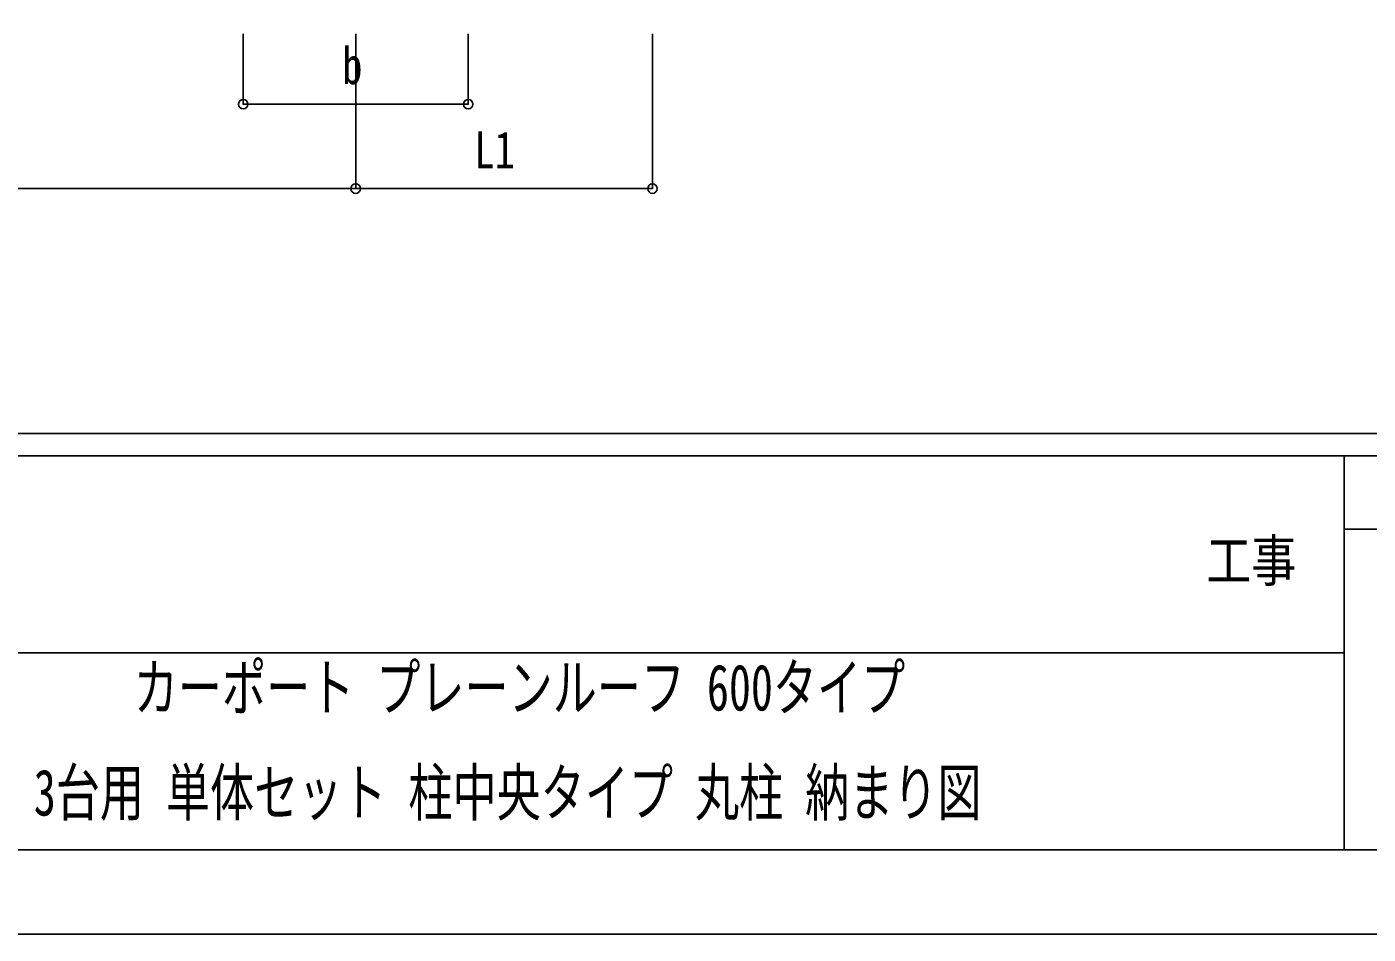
# Model space of a CAD drawing. Units: millimetres, scale not verified. Extents: x -16820 to 16820, y -11880 to 11880.
# Drawn here: x 496 to 5265, y -11880 to -8655 of the extents above; entities that cross this region are included whole.
import ezdxf
from ezdxf.enums import TextEntityAlignment as Align

# ---------------------------------------------------------------- set-up
doc = ezdxf.new("R2010")
doc.units = ezdxf.units.MM
doc.header["$LTSCALE"] = 60
for name, color, linetype in [('0-2_USER1', 3, 'Continuous'), ('0-5_YKK_D', 6, 'Continuous'), ('0-6_YKK_ZWAK', 7, 'Continuous')]:
    doc.layers.add(name, color=color, linetype=linetype)
doc.styles.add('ＭＳ ゴシック', font='')
doc.styles.get('ＭＳ ゴシック').set_extended_font_data('MS Gothic')

msp = doc.modelspace()

# ---------------------------------------------------------------- linework, layer by layer
at = {"layer": '0-5_YKK_D'}
for p, q in [((1265.08, -8679.99), (1265.08, -8930.99)), ((1665.08, -8679.99), (1665.08, -9230.99)), ((1665.08, -8679.99), (1665.08, -9230.99)), ((2065.08, -8679.99), (2065.08, -8930.99)), ((2720.17, -8679.99), (2720.17, -9230.99)), ((1265.08, -8929.99), (2065.08, -8929.99)), ((-1234.92, -9229.99), (1665.08, -9229.99)), ((1665.08, -9229.99), (2720.17, -9229.99))]:
    msp.add_line(p, q, dxfattribs=at)
for centre in [(1265.08, -8929.99), (2065.08, -8929.99), (1665.08, -9229.99), (1665.08, -9229.99), (2720.17, -9229.99)]:
    msp.add_circle(centre, 17, dxfattribs=at)
at = {"layer": '0-6_YKK_ZWAK'}
for p, q in [((15580.08, -10100), (-15619.92, -10100)), ((5180.08, -10180), (-19.92, -10180)), ((7940.08, -10440), (5180.08, -10440)), ((-19.92, -10880), (5180.08, -10880)), ((-19.92, -11580), (5180.08, -11580)), ((5180.08, -11580), (7940.08, -11580))]:
    msp.add_line(p, q, dxfattribs=at)
msp.add_lwpolyline([(-16820, -11880), (16820, -11880), (16820, 11880), (-16820, 11880)], close=True, dxfattribs=at)
msp.add_lwpolyline([(7940.08, -10180), (5180.08, -10180), (5180.08, -11580)], dxfattribs=at)

# ---------------------------------------------------------------- texts
at = {"layer": '0-2_USER1', "style": 'ＭＳ ゴシック', "width": 0.7}
for s, p in [('カーポート プレーンルーフ 600タイプ', (876.19, -11134.36)), (' 3台用 単体セット 柱中央タイプ 丸柱 納まり図', (442.37, -11507.69))]:
    msp.add_text(s, height=164.2, dxfattribs=at).set_placement(p, align=Align.BOTTOM_LEFT)
at = {"layer": '0-5_YKK_D', "style": 'ＭＳ ゴシック', "width": 0.8}
for s, p in [('b', (1617.08, -8897.99)), ('L1', (2087.03, -9197.99))]:
    msp.add_text(s, height=132, dxfattribs=at).set_placement(p, align=Align.BOTTOM_LEFT)
at = {"layer": '0-6_YKK_ZWAK', "style": 'ＭＳ ゴシック', "width": 0.8}
msp.add_text('工事', height=146.6, dxfattribs=at).set_placement((4689.33, -10669.86), align=Align.BOTTOM_LEFT)

doc.saveas('drawing.dxf')
